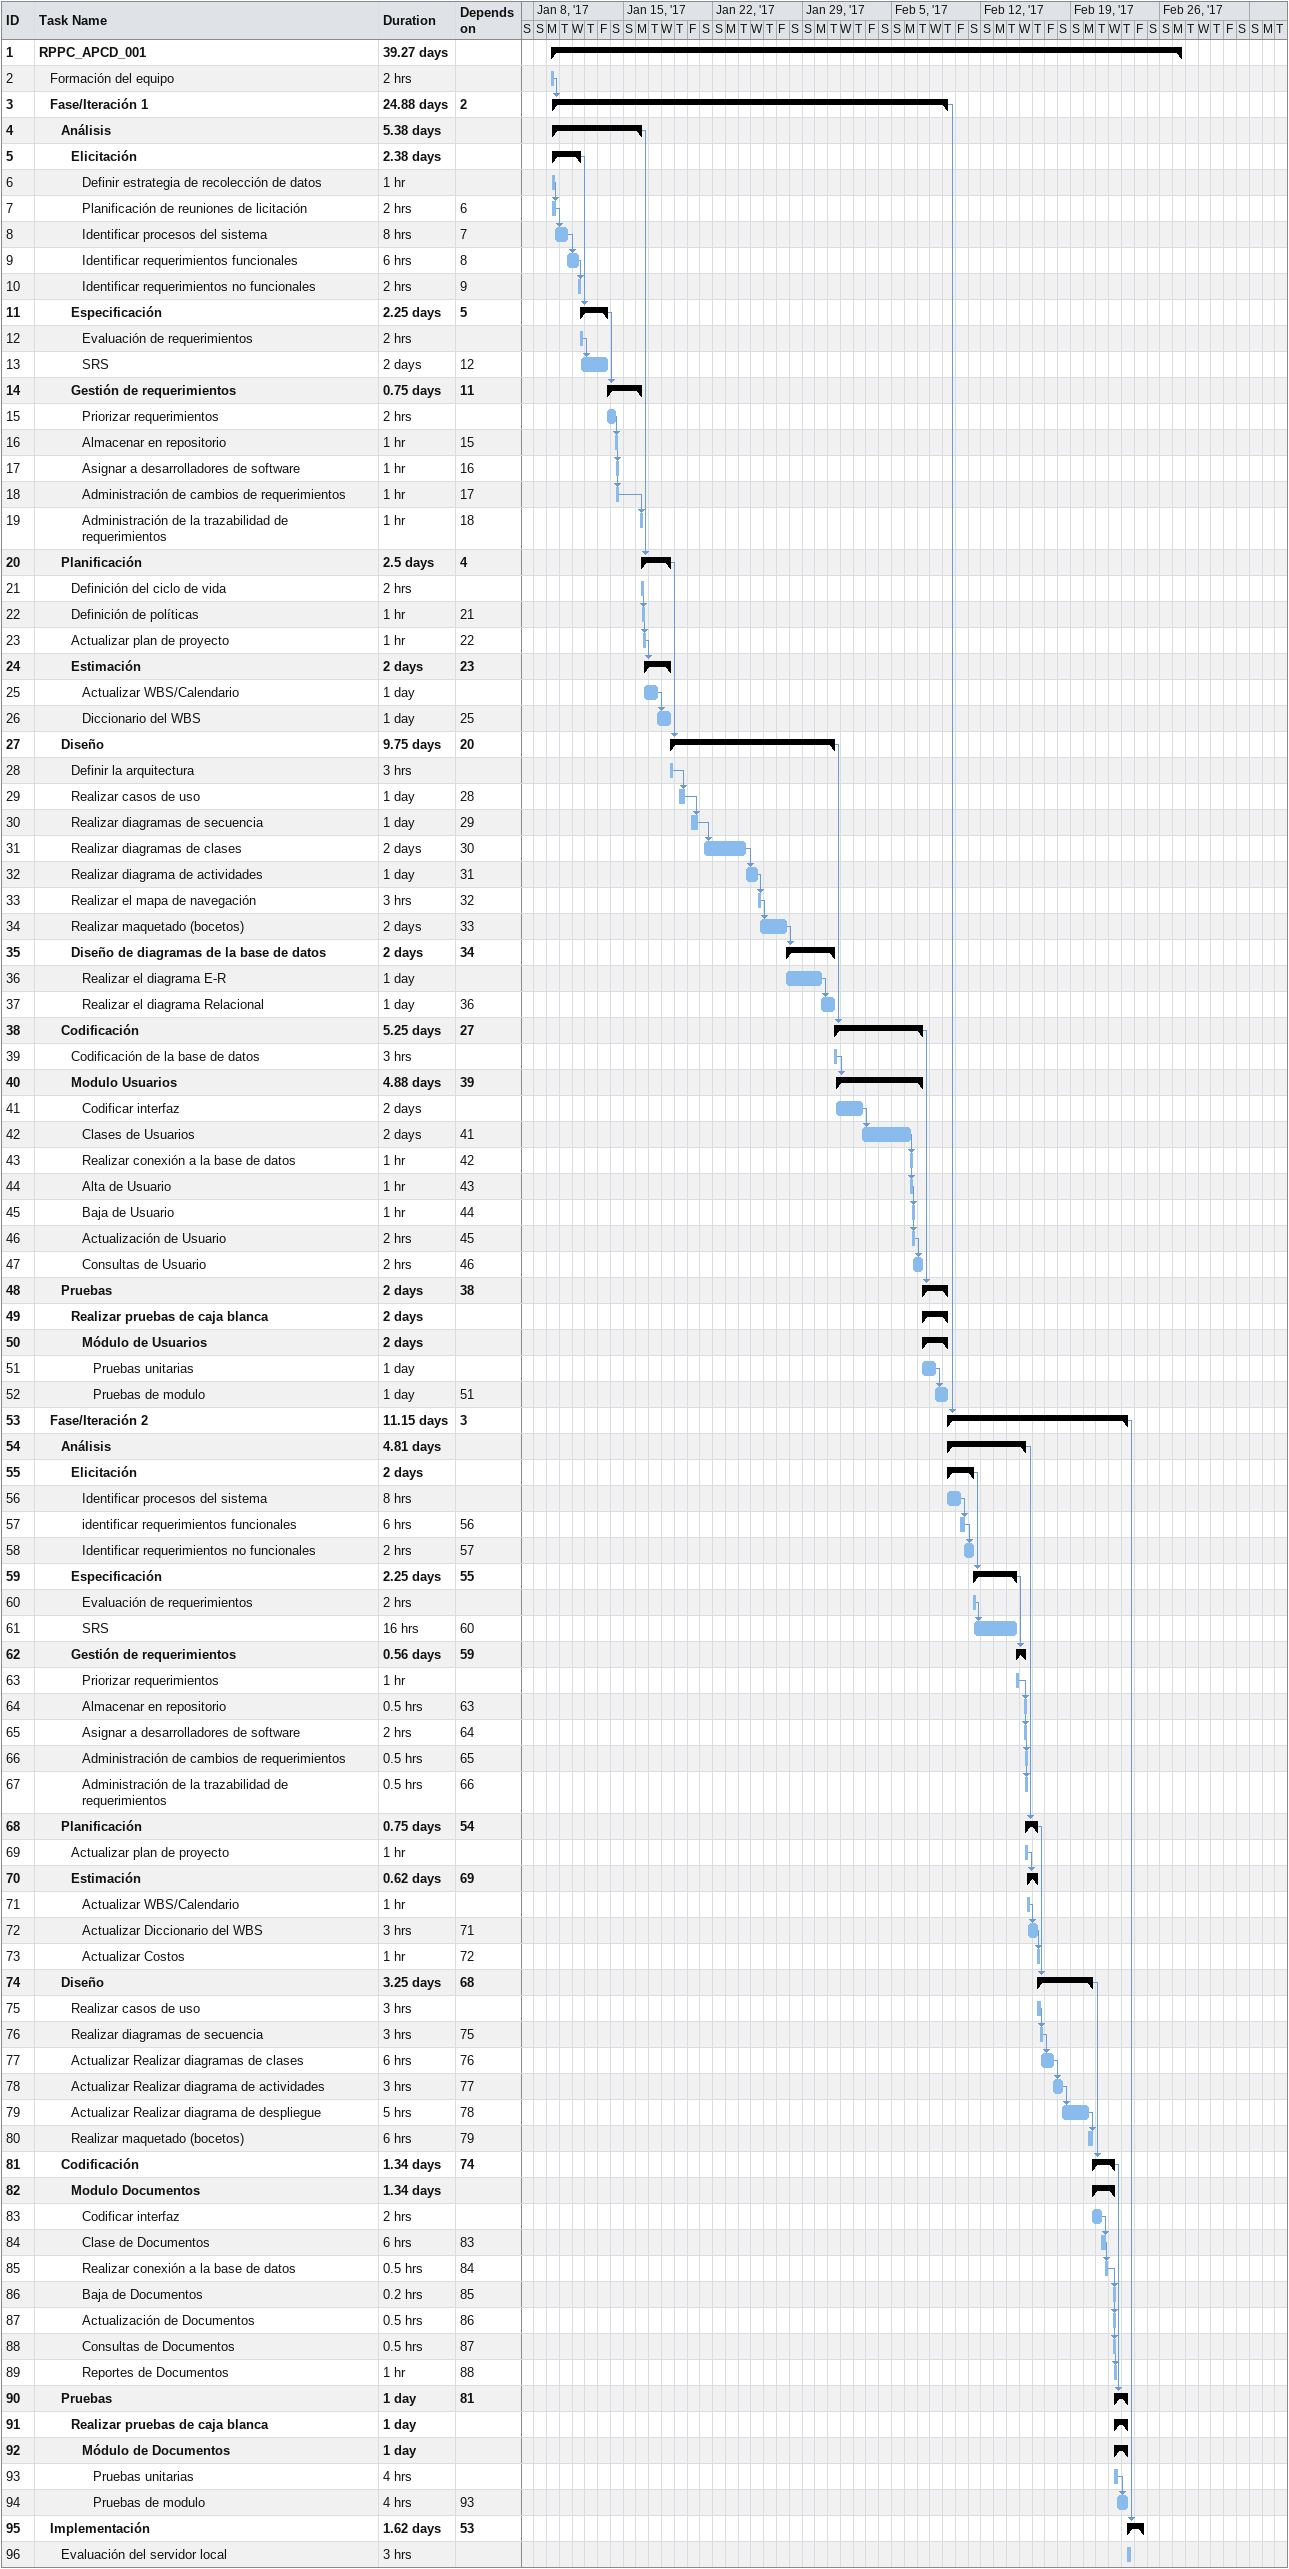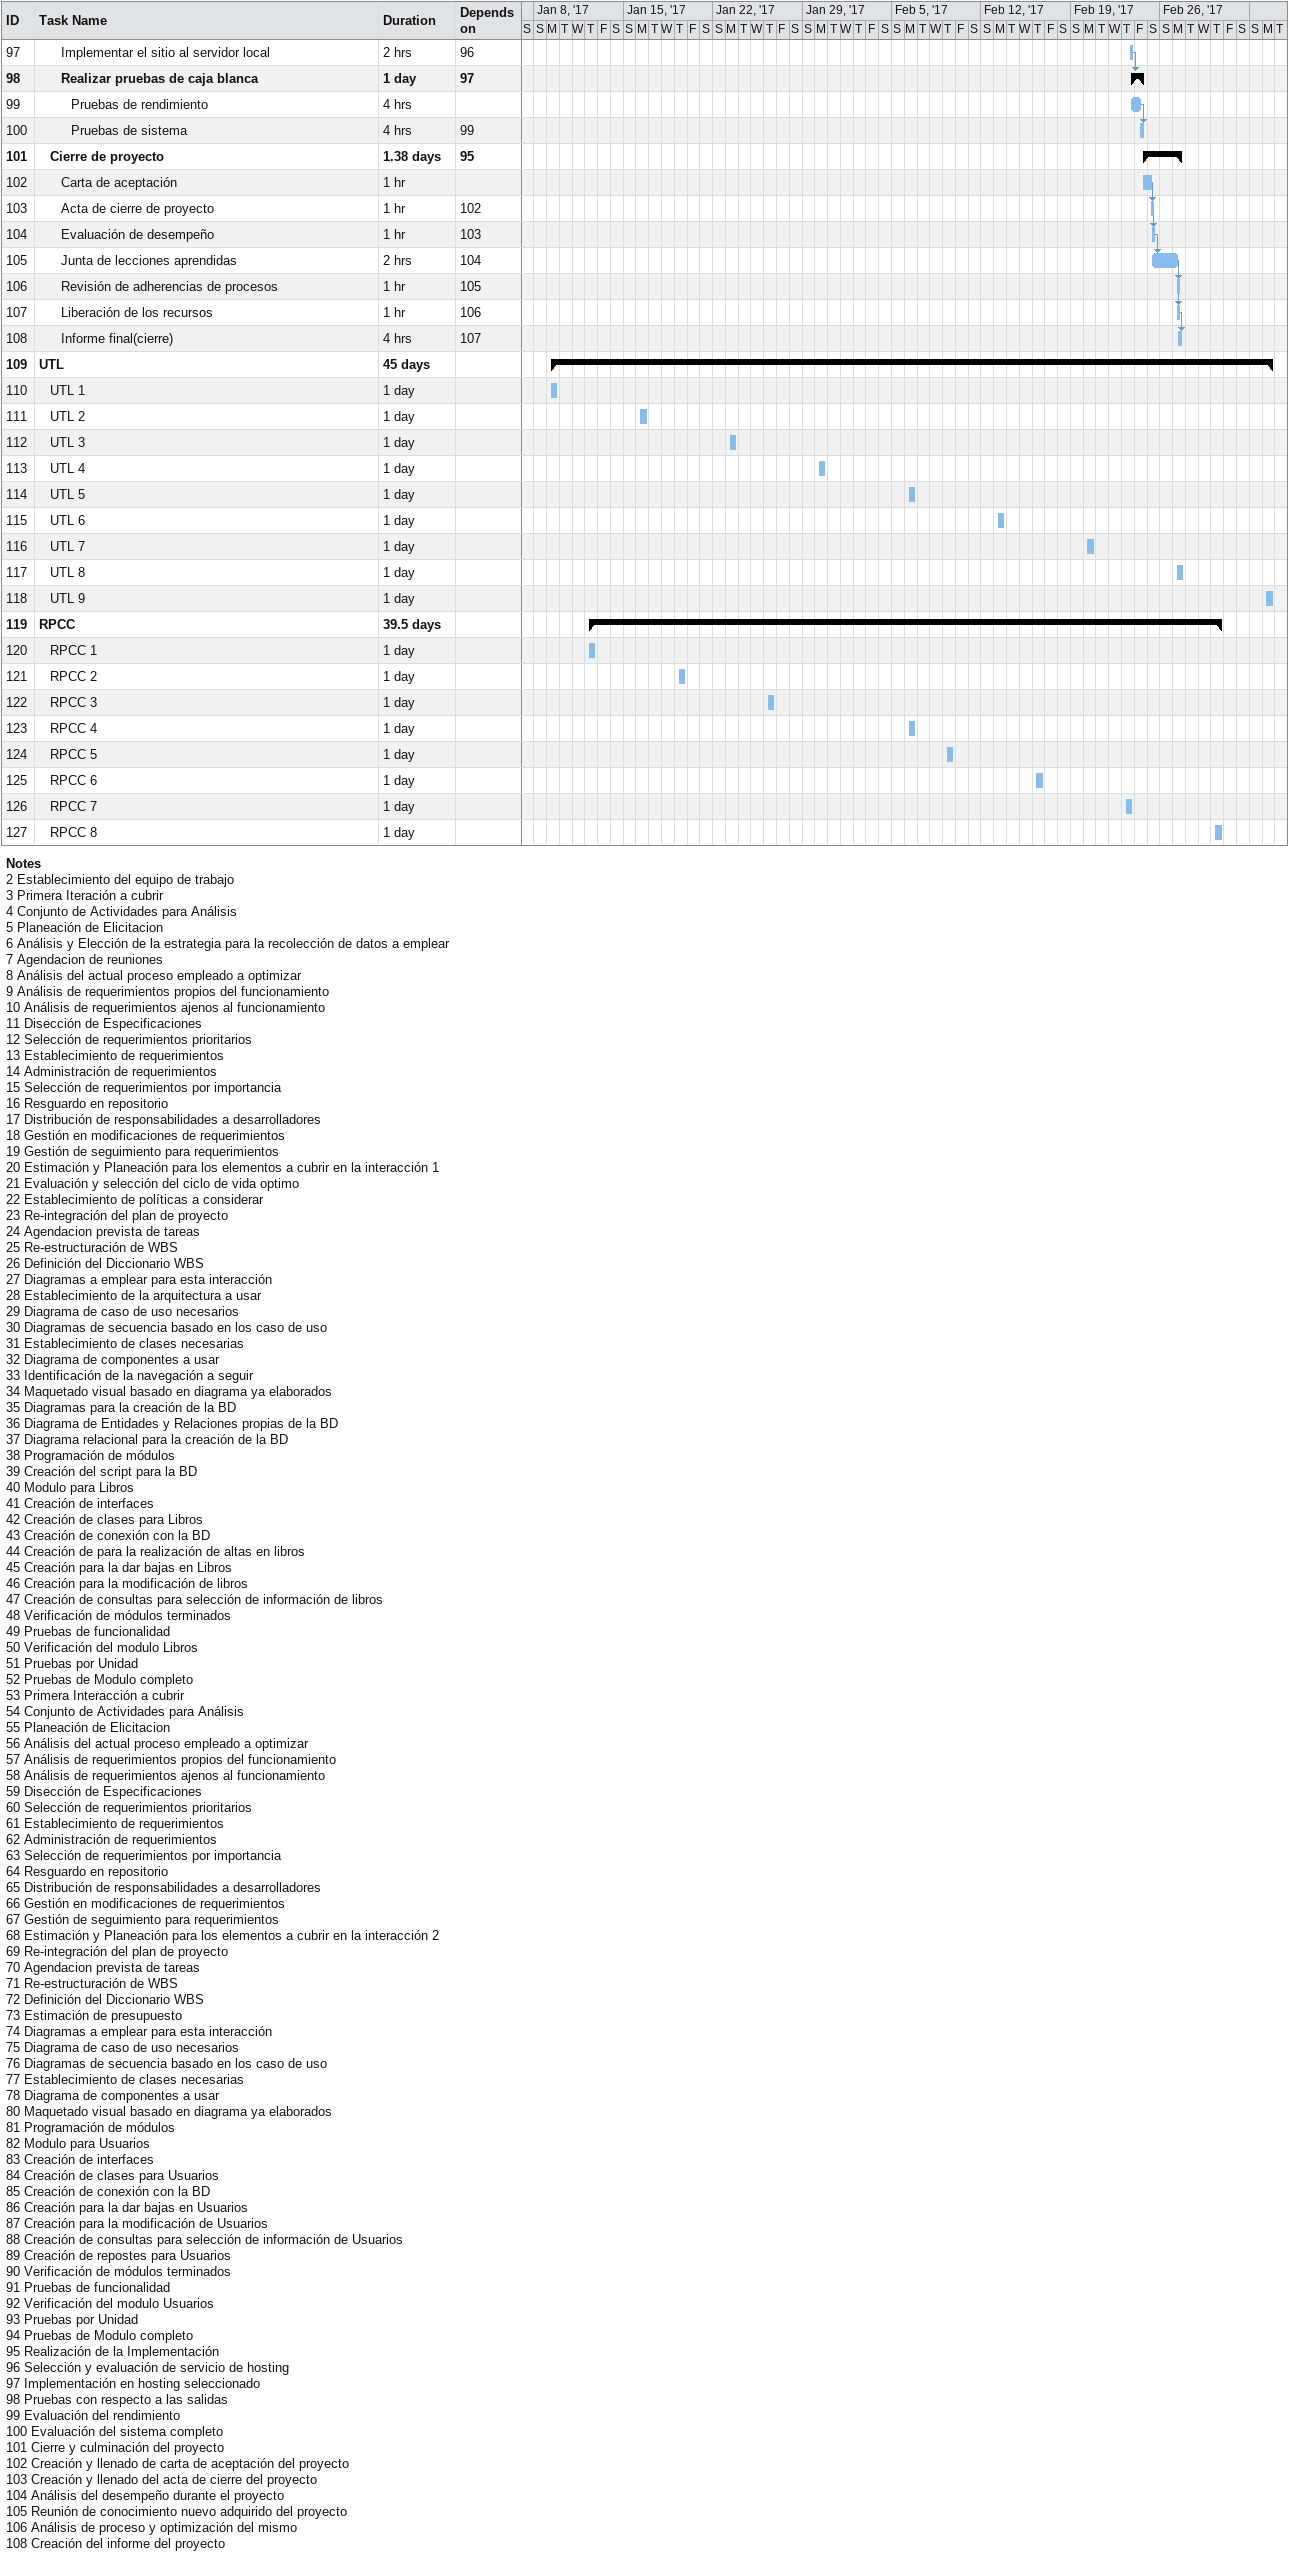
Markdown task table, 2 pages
| ID | Level | Task | Duration | Start | Finish | Predecessors |
|---|---|---|---|---|---|---|
| 1 | 1 | **RPPC_APCD_001** | 39.27d | 2017-01-09 | 2017-02-27 |  |
| 2 | 2 | Formación del equipo | 2h | 2017-01-09 | 2017-01-09 |  |
| 3 | 2 | **Fase/Iteración 1** | 24.88d | 2017-01-09 | 2017-02-09 | 2 |
| 4 | 3 | **Análisis** | 5.38d | 2017-01-09 | 2017-01-16 |  |
| 5 | 4 | **Elicitación** | 2.38d | 2017-01-09 | 2017-01-11 |  |
| 6 | 5 | Definir estrategia de recolección de datos | 1h | 2017-01-09 | 2017-01-09 |  |
| 7 | 5 | Planificación de reuniones de licitación | 2h | 2017-01-09 | 2017-01-09 | 6 |
| 8 | 5 | Identificar procesos del sistema | 8h | 2017-01-09 | 2017-01-10 | 7 |
| 9 | 5 | Identificar requerimientos funcionales | 6h | 2017-01-10 | 2017-01-11 | 8 |
| 10 | 5 | Identificar requerimientos no funcionales | 2h | 2017-01-11 | 2017-01-11 | 9 |
| 11 | 4 | **Especificación** | 2.25d | 2017-01-11 | 2017-01-13 | 5 |
| 12 | 5 | Evaluación de requerimientos | 2h | 2017-01-11 | 2017-01-11 |  |
| 13 | 5 | SRS | 2d | 2017-01-11 | 2017-01-13 | 12 |
| 14 | 4 | **Gestión de requerimientos** | 0.75d | 2017-01-13 | 2017-01-16 | 11 |
| 15 | 5 | Priorizar requerimientos | 2h | 2017-01-13 | 2017-01-14 |  |
| 16 | 5 | Almacenar en repositorio | 1h | 2017-01-14 | 2017-01-14 | 15 |
| 17 | 5 | Asignar a desarrolladores de software | 1h | 2017-01-14 | 2017-01-14 | 16 |
| 18 | 5 | Administración de cambios de requerimientos | 1h | 2017-01-14 | 2017-01-14 | 17 |
| 19 | 5 | Administración de la trazabilidad de requerimientos | 1h | 2017-01-16 | 2017-01-16 | 18 |
| 20 | 3 | **Planificación** | 2.5d | 2017-01-16 | 2017-01-18 | 4 |
| 21 | 4 | Definición del ciclo de vida | 2h | 2017-01-16 | 2017-01-16 |  |
| 22 | 4 | Definición de políticas | 1h | 2017-01-16 | 2017-01-16 | 21 |
| 23 | 4 | Actualizar plan de proyecto | 1h | 2017-01-16 | 2017-01-16 | 22 |
| 24 | 4 | **Estimación** | 2d | 2017-01-16 | 2017-01-18 | 23 |
| 25 | 5 | Actualizar WBS/Calendario | 1d | 2017-01-16 | 2017-01-17 |  |
| 26 | 5 | Diccionario del WBS | 1d | 2017-01-17 | 2017-01-18 | 25 |
| 27 | 3 | **Diseño** | 9.75d | 2017-01-18 | 2017-01-31 | 20 |
| 28 | 4 | Definir la arquitectura | 3h | 2017-01-18 | 2017-01-18 |  |
| 29 | 4 | Realizar casos de uso | 1d | 2017-01-19 | 2017-01-19 | 28 |
| 30 | 4 | Realizar diagramas de secuencia | 1d | 2017-01-20 | 2017-01-20 | 29 |
| 31 | 4 | Realizar diagramas de clases | 2d | 2017-01-21 | 2017-01-24 | 30 |
| 32 | 4 | Realizar diagrama de actividades | 1d | 2017-01-24 | 2017-01-25 | 31 |
| 33 | 4 | Realizar el mapa de navegación | 3h | 2017-01-25 | 2017-01-25 | 32 |
| 34 | 4 | Realizar maquetado (bocetos) | 2d | 2017-01-25 | 2017-01-27 | 33 |
| 35 | 4 | **Diseño de diagramas de la base de datos** | 2d | 2017-01-27 | 2017-01-31 | 34 |
| 36 | 5 | Realizar el diagrama E-R | 1d | 2017-01-27 | 2017-01-30 |  |
| 37 | 5 | Realizar el diagrama Relacional | 1d | 2017-01-30 | 2017-01-31 | 36 |
| 38 | 3 | **Codificación** | 5.25d | 2017-01-31 | 2017-02-07 | 27 |
| 39 | 4 | Codificación de la base de datos | 3h | 2017-01-31 | 2017-01-31 |  |
| 40 | 4 | **Modulo Usuarios** | 4.88d | 2017-01-31 | 2017-02-07 | 39 |
| 41 | 5 | Codificar interfaz | 2d | 2017-01-31 | 2017-02-02 |  |
| 42 | 5 | Clases de Usuarios | 2d | 2017-02-02 | 2017-02-06 | 41 |
| 43 | 5 | Realizar conexión a la base de datos | 1h | 2017-02-06 | 2017-02-06 | 42 |
| 44 | 5 | Alta de Usuario | 1h | 2017-02-06 | 2017-02-06 | 43 |
| 45 | 5 | Baja de Usuario | 1h | 2017-02-06 | 2017-02-06 | 44 |
| 46 | 5 | Actualización de Usuario | 2h | 2017-02-06 | 2017-02-06 | 45 |
| 47 | 5 | Consultas de Usuario | 2h | 2017-02-06 | 2017-02-07 | 46 |
| 48 | 3 | **Pruebas** | 2d | 2017-02-07 | 2017-02-09 | 38 |
| 49 | 4 | **Realizar pruebas de caja blanca** | 2d | 2017-02-07 | 2017-02-09 |  |
| 50 | 5 | **Módulo de Usuarios** | 2d | 2017-02-07 | 2017-02-09 |  |
| 51 | 6 | Pruebas unitarias | 1d | 2017-02-07 | 2017-02-08 |  |
| 52 | 6 | Pruebas de modulo | 1d | 2017-02-08 | 2017-02-09 | 51 |
| 53 | 2 | **Fase/Iteración 2** | 11.15d | 2017-02-09 | 2017-02-23 | 3 |
| 54 | 3 | **Análisis** | 4.81d | 2017-02-09 | 2017-02-15 |  |
| 55 | 4 | **Elicitación** | 2d | 2017-02-09 | 2017-02-11 |  |
| 56 | 5 | Identificar procesos del sistema | 8h | 2017-02-09 | 2017-02-10 |  |
| 57 | 5 | identificar requerimientos funcionales | 6h | 2017-02-10 | 2017-02-10 | 56 |
| 58 | 5 | Identificar requerimientos no funcionales | 2h | 2017-02-10 | 2017-02-11 | 57 |
| 59 | 4 | **Especificación** | 2.25d | 2017-02-11 | 2017-02-14 | 55 |
| 60 | 5 | Evaluación de requerimientos | 2h | 2017-02-11 | 2017-02-11 |  |
| 61 | 5 | SRS | 16h | 2017-02-11 | 2017-02-14 | 60 |
| 62 | 4 | **Gestión de requerimientos** | 0.56d | 2017-02-14 | 2017-02-15 | 59 |
| 63 | 5 | Priorizar requerimientos | 1h | 2017-02-14 | 2017-02-14 |  |
| 64 | 5 | Almacenar en repositorio | 0.5h | 2017-02-15 | 2017-02-15 | 63 |
| 65 | 5 | Asignar a desarrolladores de software | 2h | 2017-02-15 | 2017-02-15 | 64 |
| 66 | 5 | Administración de cambios de requerimientos | 0.5h | 2017-02-15 | 2017-02-15 | 65 |
| 67 | 5 | Administración de la trazabilidad de requerimientos | 0.5h | 2017-02-15 | 2017-02-15 | 66 |
| 68 | 3 | **Planificación** | 0.75d | 2017-02-15 | 2017-02-16 | 54 |
| 69 | 4 | Actualizar plan de proyecto | 1h | 2017-02-15 | 2017-02-15 |  |
| 70 | 4 | **Estimación** | 0.62d | 2017-02-15 | 2017-02-16 | 69 |
| 71 | 5 | Actualizar WBS/Calendario | 1h | 2017-02-15 | 2017-02-15 |  |
| 72 | 5 | Actualizar Diccionario del WBS | 3h | 2017-02-15 | 2017-02-16 | 71 |
| 73 | 5 | Actualizar Costos | 1h | 2017-02-16 | 2017-02-16 | 72 |
| 74 | 3 | **Diseño** | 3.25d | 2017-02-16 | 2017-02-20 | 68 |
| 75 | 4 | Realizar casos de uso | 3h | 2017-02-16 | 2017-02-16 |  |
| 76 | 4 | Realizar diagramas de secuencia | 3h | 2017-02-16 | 2017-02-16 | 75 |
| 77 | 4 | Actualizar Realizar diagramas de clases | 6h | 2017-02-16 | 2017-02-17 | 76 |
| 78 | 4 | Actualizar Realizar diagrama de actividades | 3h | 2017-02-17 | 2017-02-18 | 77 |
| 79 | 4 | Actualizar Realizar diagrama de despliegue | 5h | 2017-02-18 | 2017-02-20 | 78 |
| 80 | 4 | Realizar maquetado (bocetos) | 6h | 2017-02-20 | 2017-02-20 | 79 |
| 81 | 3 | **Codificación** | 1.34d | 2017-02-20 | 2017-02-22 | 74 |
| 82 | 4 | **Modulo Documentos** | 1.34d | 2017-02-20 | 2017-02-22 |  |
| 83 | 5 | Codificar interfaz | 2h | 2017-02-20 | 2017-02-21 |  |
| 84 | 5 | Clase de Documentos | 6h | 2017-02-21 | 2017-02-21 | 83 |
| 85 | 5 | Realizar conexión a la base de datos | 0.5h | 2017-02-21 | 2017-02-21 | 84 |
| 86 | 5 | Baja de Documentos | 0.2h | 2017-02-22 | 2017-02-22 | 85 |
| 87 | 5 | Actualización de Documentos | 0.5h | 2017-02-22 | 2017-02-22 | 86 |
| 88 | 5 | Consultas de Documentos | 0.5h | 2017-02-22 | 2017-02-22 | 87 |
| 89 | 5 | Reportes de Documentos | 1h | 2017-02-22 | 2017-02-22 | 88 |
| 90 | 3 | **Pruebas** | 1d | 2017-02-22 | 2017-02-23 | 81 |
| 91 | 4 | **Realizar pruebas de caja blanca** | 1d | 2017-02-22 | 2017-02-23 |  |
| 92 | 5 | **Módulo de Documentos** | 1d | 2017-02-22 | 2017-02-23 |  |
| 93 | 6 | Pruebas unitarias | 4h | 2017-02-22 | 2017-02-22 |  |
| 94 | 6 | Pruebas de modulo | 4h | 2017-02-22 | 2017-02-23 | 93 |
| 95 | 2 | **Implementación** | 1.62d | 2017-02-23 | 2017-02-24 | 53 |
| 96 | 3 | Evaluación del servidor local | 3h | 2017-02-23 | 2017-02-23 |  |
| 97 | 3 | Implementar el sitio al servidor local | 2h | 2017-02-23 | 2017-02-23 | 96 |
| 98 | 3 | **Realizar pruebas de caja blanca** | 1d | 2017-02-23 | 2017-02-24 | 97 |
| 99 | 4 | Pruebas de rendimiento | 4h | 2017-02-23 | 2017-02-24 |  |
| 100 | 4 | Pruebas de sistema | 4h | 2017-02-24 | 2017-02-24 | 99 |
| 101 | 2 | **Cierre de proyecto** | 1.38d | 2017-02-24 | 2017-02-27 | 95 |
| 102 | 3 | Carta de aceptación | 1h | 2017-02-24 | 2017-02-25 |  |
| 103 | 3 | Acta de cierre de proyecto | 1h | 2017-02-25 | 2017-02-25 | 102 |
| 104 | 3 | Evaluación de desempeño | 1h | 2017-02-25 | 2017-02-25 | 103 |
| 105 | 3 | Junta de lecciones aprendidas | 2h | 2017-02-25 | 2017-02-27 | 104 |
| 106 | 3 | Revisión de adherencias de procesos | 1h | 2017-02-27 | 2017-02-27 | 105 |
| 107 | 3 | Liberación de los recursos | 1h | 2017-02-27 | 2017-02-27 | 106 |
| 108 | 3 | Informe final(cierre) | 4h | 2017-02-27 | 2017-02-27 | 107 |
| 109 | 1 | **UTL** | 45d | 2017-01-09 | 2017-03-06 |  |
| 110 | 2 | UTL 1 | 1d | 2017-01-09 | 2017-01-09 |  |
| 111 | 2 | UTL 2 | 1d | 2017-01-16 | 2017-01-16 |  |
| 112 | 2 | UTL 3 | 1d | 2017-01-23 | 2017-01-23 |  |
| 113 | 2 | UTL 4 | 1d | 2017-01-30 | 2017-01-30 |  |
| 114 | 2 | UTL 5 | 1d | 2017-02-06 | 2017-02-06 |  |
| 115 | 2 | UTL 6 | 1d | 2017-02-13 | 2017-02-13 |  |
| 116 | 2 | UTL 7 | 1d | 2017-02-20 | 2017-02-20 |  |
| 117 | 2 | UTL 8 | 1d | 2017-02-27 | 2017-02-27 |  |
| 118 | 2 | UTL 9 | 1d | 2017-03-06 | 2017-03-06 |  |
| 119 | 1 | **RPCC** | 39.5d | 2017-01-12 | 2017-03-02 |  |
| 120 | 2 | RPCC 1 | 1d | 2017-01-12 | 2017-01-12 |  |
| 121 | 2 | RPCC 2 | 1d | 2017-01-19 | 2017-01-19 |  |
| 122 | 2 | RPCC 3 | 1d | 2017-01-26 | 2017-01-26 |  |
| 123 | 2 | RPCC 4 | 1d | 2017-02-06 | 2017-02-06 |  |
| 124 | 2 | RPCC 5 | 1d | 2017-02-09 | 2017-02-09 |  |
| 125 | 2 | RPCC 6 | 1d | 2017-02-16 | 2017-02-16 |  |
| 126 | 2 | RPCC 7 | 1d | 2017-02-23 | 2017-02-23 |  |
| 127 | 2 | RPCC 8 | 1d | 2017-03-02 | 2017-03-02 |  |

Notes
- 2: Establecimiento del equipo de trabajo
- 3: Primera Iteración a cubrir
- 4: Conjunto de Actividades para Análisis
- 5: Planeación de Elicitacion
- 6: Análisis y Elección de la estrategia para la recolección de datos a emplear
- 7: Agendacion de reuniones
- 8: Análisis del actual proceso empleado a optimizar
- 9: Análisis de requerimientos propios del funcionamiento
- 10: Análisis de requerimientos ajenos al funcionamiento
- 11: Disección de Especificaciones
- 12: Selección de requerimientos prioritarios
- 13: Establecimiento de requerimientos
- 14: Administración de requerimientos
- 15: Selección de requerimientos por importancia
- 16: Resguardo en repositorio
- 17: Distribución de responsabilidades a desarrolladores
- 18: Gestión en modificaciones de requerimientos
- 19: Gestión de seguimiento para requerimientos
- 20: Estimación y Planeación para los elementos a cubrir en la interacción 1
- 21: Evaluación y selección del ciclo de vida optimo
- 22: Establecimiento de políticas a considerar
- 23: Re-integración del plan de proyecto
- 24: Agendacion prevista de tareas
- 25: Re-estructuración de WBS
- 26: Definición del Diccionario WBS
- 27: Diagramas a emplear para esta interacción
- 28: Establecimiento de la arquitectura a usar
- 29: Diagrama de caso de uso necesarios
- 30: Diagramas de secuencia basado en los caso de uso
- 31: Establecimiento de clases necesarias
- 32: Diagrama de componentes a usar
- 33: Identificación de la navegación a seguir
- 34: Maquetado visual basado en diagrama ya elaborados
- 35: Diagramas para la creación de la BD
- 36: Diagrama de Entidades y Relaciones propias de la BD
- 37: Diagrama relacional para la creación de la BD
- 38: Programación de módulos
- 39: Creación del script para la BD
- 40: Modulo para Libros
- 41: Creación de interfaces
- 42: Creación de clases para Libros
- 43: Creación de conexión con la BD
- 44: Creación de para la realización de altas en libros
- 45: Creación para la dar bajas en Libros
- 46: Creación para la modificación de libros
- 47: Creación de consultas para selección de información de libros
- 48: Verificación de módulos terminados
- 49: Pruebas de funcionalidad
- 50: Verificación del modulo Libros
- 51: Pruebas por Unidad
- 52: Pruebas de Modulo completo
- 53: Primera Interacción a cubrir
- 54: Conjunto de Actividades para Análisis
- 55: Planeación de Elicitacion
- 56: Análisis del actual proceso empleado a optimizar
- 57: Análisis de requerimientos propios del funcionamiento
- 58: Análisis de requerimientos ajenos al funcionamiento
- 59: Disección de Especificaciones
- 60: Selección de requerimientos prioritarios
- 61: Establecimiento de requerimientos
- 62: Administración de requerimientos
- 63: Selección de requerimientos por importancia
- 64: Resguardo en repositorio
- 65: Distribución de responsabilidades a desarrolladores
- 66: Gestión en modificaciones de requerimientos
- 67: Gestión de seguimiento para requerimientos
- 68: Estimación y Planeación para los elementos a cubrir en la interacción 2
- 69: Re-integración del plan de proyecto
- 70: Agendacion prevista de tareas
- 71: Re-estructuración de WBS
- 72: Definición del Diccionario WBS
- 73: Estimación de presupuesto
- 74: Diagramas a emplear para esta interacción
- 75: Diagrama de caso de uso necesarios
- 76: Diagramas de secuencia basado en los caso de uso
- 77: Establecimiento de clases necesarias
- 78: Diagrama de componentes a usar
- 80: Maquetado visual basado en diagrama ya elaborados
- 81: Programación de módulos
- 82: Modulo para Usuarios
- 83: Creación de interfaces
- 84: Creación de clases para Usuarios
- 85: Creación de conexión con la BD
- 86: Creación para la dar bajas en Usuarios
- 87: Creación para la modificación de Usuarios
- 88: Creación de consultas para selección de información de Usuarios
- 89: Creación de repostes para Usuarios
- 90: Verificación de módulos terminados
- 91: Pruebas de funcionalidad
- 92: Verificación del modulo Usuarios
- 93: Pruebas por Unidad
- 94: Pruebas de Modulo completo
- 95: Realización de la Implementación
- 96: Selección y evaluación de servicio de hosting
- 97: Implementación en hosting seleccionado
- 98: Pruebas con respecto a las salidas
- 99: Evaluación del rendimiento
- 100: Evaluación del sistema completo
- 101: Cierre y culminación del proyecto
- 102: Creación y llenado de carta de aceptación del proyecto
- 103: Creación y llenado del acta de cierre del proyecto
- 104: Análisis del desempeño durante el proyecto
- 105: Reunión de conocimiento nuevo adquirido del proyecto
- 106: Análisis de proceso y optimización del mismo
- 108: Creación del informe del proyecto
